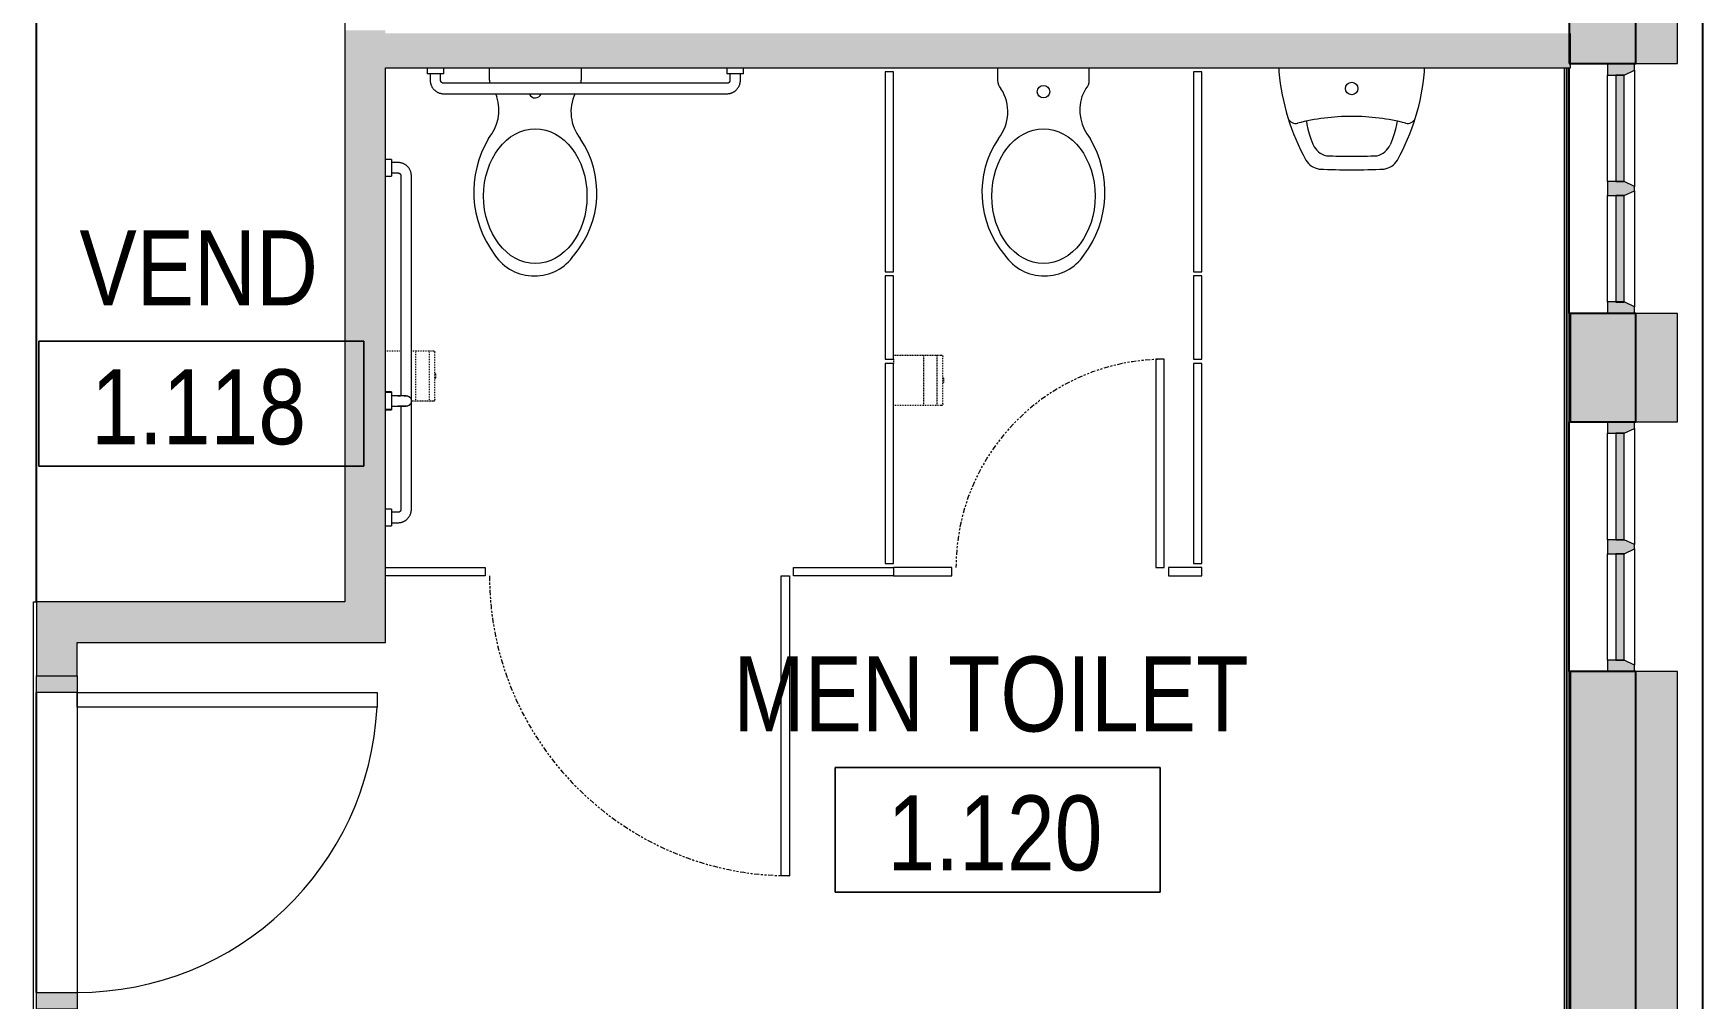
# Model space of a CAD drawing. Header units: inches. Extents: x -3640 to -1418, y -3630 to 137.
# Drawn here: x -3049.8 to -2849.4, y -2501.4 to -2385.5 of the extents above; entities that cross this region are included whole.
import ezdxf

# ---------------------------------------------------------------- set-up
doc = ezdxf.new("R2010")
doc.units = ezdxf.units.IN
doc.header["$MEASUREMENT"] = 0
doc.linetypes.add('Double dash', pattern=[1.6875, 0.625, -0.1875, 0.25, -0.1875, 0.25, -0.1875])
doc.linetypes.add('Hidden Equipment- BSALS', pattern=[0.0625, 0.03125, -0.03125])
for name, color, linetype, lineweight in [('A-AREA-IDEN', 2, 'Continuous', 9), ('A-DOOR', 31, 'Continuous', 13), ('A-DOOR-FRAM', 31, 'Continuous', 13), ('A-FLOR', 192, 'Continuous', 13), ('A-GLAZ-CURT', 52, 'Continuous', 13), ('A-GLAZ-CWMG', 51, 'Continuous', 13), ('A-WALL', 113, 'Continuous', 13), ('A-WALL-PATT', 111, 'Continuous', 13), ('I-WALL', 2, 'Continuous', 13), ('L-SITE-WALL', 31, 'Continuous', 13), ('P-SANR-FIXT', 6, 'Continuous', 13), ('Q-SPCQ', 91, 'Continuous', 13)]:
    doc.layers.add(name, color=color, linetype=linetype, lineweight=lineweight)
doc.styles.add('Arial Narrow', font='ARIALN.TTF', dxfattribs={"height": 9})

# ---------------------------------------------------------------- blocks, each defined once
blk = doc.blocks.new('15830016-STRUCT_MARTINEZ-MOORE_CENTRAL_v2018_rvt-1-DIMENSION PLAN - LEVEL 1 _567_ - 2__ - CAD')
at = {"layer": 'A-WALL-PATT', "lineweight": 20}
h = blk.add_hatch(color=10, dxfattribs=at)
h.paths.add_polyline_path([(-2865.4, -2624.64), (-2857.4, -2624.64), (-2857.4, -2581.14), (-2865.4, -2581.14), (-2865.4, -2616.64)], flags=0)
h.paths.add_polyline_path([(-2857.4, -2551.14), (-2857.4, -2538.14), (-2865.4, -2538.14), (-2865.4, -2551.14)], flags=0)
h.paths.add_polyline_path([(-2865.4, -2508.14), (-2857.4, -2508.14), (-2857.4, -2462.14), (-2865.4, -2462.14)], flags=0)
h.paths.add_polyline_path([(-2865.4, -2432.14), (-2857.4, -2432.14), (-2857.4, -2419.14), (-2865.4, -2419.14)], flags=0)
h.paths.add_polyline_path([(-2857.4, -2389.14), (-2857.4, -2343.14), (-2865.4, -2343.14), (-2865.4, -2389.14)], flags=0)
h.paths.add_polyline_path([(-2865.4, -2313.14), (-2857.4, -2313.14), (-2857.4, -2300.14), (-2865.4, -2300.14)], flags=0)
h.paths.add_polyline_path([(-2857.4, -2270.14), (-2857.4, -2224.14), (-2865.4, -2224.14), (-2865.4, -2270.14)], flags=0)
h.paths.add_polyline_path([(-2865.4, -2194.14), (-2857.4, -2194.14), (-2857.4, -2181.14), (-2865.4, -2181.14)], flags=0)
h.paths.add_polyline_path([(-2865.4, -2151.14), (-2857.4, -2151.14), (-2857.4, -1977.42), (-2865.4, -1977.42), (-2865.4, -2144.14)], flags=0)
h.paths.add_polyline_path([(-2865.4, -1805.99), (-2857.4, -1805.99), (-2857.4, -1632.14), (-2865.4, -1632.14), (-2865.4, -1771.64), (-2863.24, -1771.64), (-2863.24, -1772.39), (-2865.4, -1772.39), (-2865.4, -1778.63)], flags=0)
h.paths.add_polyline_path([(-2865.4, -1602.14), (-2857.4, -1602.14), (-2857.4, -1589.14), (-2865.4, -1589.14)], flags=0)
h.paths.add_polyline_path([(-2857.4, -1559.14), (-2857.4, -1513.14), (-2865.4, -1513.14), (-2865.4, -1559.14)], flags=0)
h.paths.add_polyline_path([(-2865.4, -1483.14), (-2857.4, -1483.14), (-2857.4, -1470.14), (-2865.4, -1470.14)], flags=0)
h.paths.add_polyline_path([(-2857.4, -1440.14), (-2857.4, -1394.14), (-2865.4, -1394.14), (-2865.4, -1440.14)], flags=0)
h.paths.add_polyline_path([(-2865.4, -1364.14), (-2857.4, -1364.14), (-2857.4, -1351.14), (-2865.4, -1351.14), (-2865.4, -1357.81)], flags=0)
h.paths.add_polyline_path([(-2865.4, -1321.14), (-2857.4, -1321.14), (-2857.4, -1275.14), (-2865.4, -1275.14), (-2865.4, -1293.07)], flags=0)
h.paths.add_polyline_path([(-2865.4, -1245.14), (-2857.4, -1245.14), (-2857.4, -1232.14), (-2865.4, -1232.14)], flags=0)
h.paths.add_polyline_path([(-2857.4, -1202.14), (-2857.4, -1158.64), (-2865.4, -1158.64), (-2865.4, -1202.14)], flags=0)
at = {"layer": 'A-FLOR', "color": 253, "lineweight": 25}
for p, q in [((-3049.4, -2453.77), (-3049.4, -2376.77)), ((-2865.71, -2538.14), (-2865.71, -2389.64)), ((-3049.4, -2500.64), (-3049.4, -2464.64))]:
    blk.add_line(p, q, dxfattribs=at)
at = {"layer": 'A-WALL', "color": 253, "lineweight": 25}
for p, q in [((-2849.4, -2144.2), (-2849.4, -2608.64)), ((-2865.4, -2419.14), (-2865.4, -2389.64)), ((-2865.4, -2462.14), (-2865.4, -2432.14))]:
    blk.add_line(p, q, dxfattribs=at)
at = {"layer": 'L-SITE-WALL', "color": 253, "lineweight": 25}
for p, q in [((-2857.4, -2389.14), (-2857.4, -2343.14)), ((-2865.4, -2374.14), (-2865.4, -2389.14)), ((-2865.4, -2389.14), (-2857.4, -2389.14)), ((-2865.4, -2419.14), (-2865.4, -2432.14)), ((-2857.4, -2419.14), (-2865.4, -2419.14)), ((-2857.4, -2432.14), (-2857.4, -2419.14)), ((-2865.4, -2432.14), (-2857.4, -2432.14)), ((-2865.4, -2462.14), (-2865.4, -2508.14)), ((-2857.4, -2462.14), (-2865.4, -2462.14)), ((-2857.4, -2508.14), (-2857.4, -2462.14))]:
    blk.add_line(p, q, dxfattribs=at)
blk = doc.blocks.new('Door-A1_1-BSALS1 - A1_1-36x84-BSALS-380261-DIMENSION PLAN - LEVEL 1 _567_ - 2__ - CAD')
at = {"layer": 'A-DOOR-FRAM', "lineweight": 20}
h = blk.add_hatch(color=10, dxfattribs=at)
h.paths.add_polyline_path([(-20, -2.44), (-18, -2.44), (-18, 2.44), (-20, 2.44)], flags=0)
h.paths.add_polyline_path([(18, -2.44), (20, -2.44), (20, 2.44), (18, 2.44)], flags=0)
at = {"layer": 'A-DOOR', "lineweight": 20}
for p, q in [((16.25, -2.44), (18, -2.44)), ((16.25, -38.44), (16.25, -2.44)), ((18, -2.44), (18, -38.44)), ((18, -38.44), (16.25, -38.44))]:
    blk.add_line(p, q, dxfattribs=at)
at = {"layer": 'A-DOOR', "lineweight": 9}
blk.add_arc((18, -2.48), 36, 179.932, 267.214, dxfattribs=at)
at = {"layer": 'A-DOOR-FRAM', "lineweight": 20}
for p, q in [((-20, -2.44), (-20, 2.44)), ((-20, 2.44), (-18, 2.44)), ((-18, 2.44), (-18, -2.44)), ((18, -2.44), (18, 2.44)), ((18, 2.44), (20, 2.44)), ((20, 2.44), (20, -2.44)), ((-18, -2.44), (-20, -2.44)), ((20, -2.44), (18, -2.44))]:
    blk.add_line(p, q, dxfattribs=at)
blk = doc.blocks.new('Toilet-Tissue-Dispenser_Bobrick_B-2888 - B-2888-383883-DIMENSION PLAN - LEVEL 1 _567_ - 2__ - CAD')
at = {"layer": 'Q-SPCQ', "linetype": 'Hidden Equipment- BSALS', "lineweight": 20}
for p, q in [((-3007.52, -2423.62), (-3005.65, -2423.62)), ((-3004.4, -2423.62), (-3001.83, -2423.62)), ((-3003.9, -2423.62), (-3003.9, -2429.68)), ((-3002.28, -2423.62), (-3002.28, -2429.69)), ((-3001.83, -2423.62), (-3001.79, -2423.62)), ((-3001.58, -2429.47), (-3001.58, -2423.83)), ((-3001.51, -2426.4), (-3001.58, -2426.4)), ((-3001.51, -2426.4), (-3001.51, -2426.9)), ((-3001.51, -2426.9), (-3001.51, -2426.4)), ((-3001.58, -2426.9), (-3001.51, -2426.9)), ((-3001.83, -2429.68), (-3004.4, -2429.68)), ((-3001.79, -2429.68), (-3001.83, -2429.68))]:
    blk.add_line(p, q, dxfattribs=at)
for points, knots in [([(-3001.79, -2423.62), (-3001.78, -2423.62), (-3001.75, -2423.62), (-3001.71, -2423.64), (-3001.69, -2423.65), (-3001.67, -2423.66), (-3001.65, -2423.67), (-3001.64, -2423.69), (-3001.63, -2423.7), (-3001.61, -2423.72), (-3001.6, -2423.74), (-3001.6, -2423.75), (-3001.59, -2423.79), (-3001.58, -2423.81), (-3001.58, -2423.83)], [0, 0, 0, 0, 0.166667, 0.25, 0.333333, 0.416667, 0.458333, 0.5, 0.583333, 0.666667, 0.708333, 0.75, 0.833333, 1, 1, 1, 1]), ([(-3001.58, -2429.47), (-3001.58, -2429.49), (-3001.59, -2429.52), (-3001.6, -2429.55), (-3001.61, -2429.57), (-3001.62, -2429.59), (-3001.63, -2429.6), (-3001.64, -2429.62), (-3001.65, -2429.63), (-3001.67, -2429.64), (-3001.69, -2429.66), (-3001.71, -2429.67), (-3001.75, -2429.68), (-3001.78, -2429.68), (-3001.79, -2429.68)], [-1, -1, -1, -1, -0.833333, -0.75, -0.666667, -0.625, -0.583333, -0.5, -0.458333, -0.416667, -0.333333, -0.25, -0.166667, 0, 0, 0, 0])]:
    blk.add_open_spline(points, degree=3, knots=knots, dxfattribs=at)
blk = doc.blocks.new('Toilet-Tissue-Dispenser_Bobrick_B-2888 - B-2888-V7-DIMENSION PLAN - LEVEL 1 _567_ - 2__ - CAD')
at = {"layer": 'Q-SPCQ', "linetype": 'Hidden Equipment- BSALS', "lineweight": 20}
for p, q in [((-2946.52, -2424.14), (-2940.83, -2424.14)), ((-2942.9, -2430.21), (-2942.9, -2424.14)), ((-2941.28, -2430.21), (-2941.28, -2424.14)), ((-2940.83, -2424.14), (-2940.79, -2424.14)), ((-2940.58, -2429.99), (-2940.58, -2424.35)), ((-2946.52, -2424.64), (-2946.52, -2425.14)), ((-2940.51, -2426.92), (-2940.58, -2426.92)), ((-2940.58, -2427.42), (-2940.51, -2427.42)), ((-2940.51, -2427.42), (-2940.51, -2426.92)), ((-2940.51, -2426.92), (-2940.51, -2427.42)), ((-2940.83, -2430.2), (-2946.52, -2430.2)), ((-2940.79, -2430.2), (-2940.83, -2430.2))]:
    blk.add_line(p, q, dxfattribs=at)
for points, knots in [([(-2940.79, -2424.14), (-2940.78, -2424.14), (-2940.75, -2424.14), (-2940.71, -2424.16), (-2940.69, -2424.17), (-2940.67, -2424.18), (-2940.65, -2424.19), (-2940.64, -2424.21), (-2940.63, -2424.22), (-2940.62, -2424.23), (-2940.61, -2424.25), (-2940.6, -2424.27), (-2940.59, -2424.31), (-2940.58, -2424.33), (-2940.58, -2424.35)], [-1, -1, -1, -1, -0.833333, -0.75, -0.666667, -0.583333, -0.541667, -0.5, -0.416667, -0.375, -0.333333, -0.25, -0.166667, 0, 0, 0, 0]), ([(-2940.58, -2429.99), (-2940.58, -2430.01), (-2940.59, -2430.04), (-2940.6, -2430.07), (-2940.61, -2430.09), (-2940.62, -2430.11), (-2940.63, -2430.12), (-2940.64, -2430.14), (-2940.65, -2430.15), (-2940.67, -2430.16), (-2940.69, -2430.18), (-2940.71, -2430.19), (-2940.75, -2430.2), (-2940.78, -2430.2), (-2940.79, -2430.2)], [0, 0, 0, 0, 0.166667, 0.25, 0.333333, 0.375, 0.416667, 0.5, 0.541667, 0.583333, 0.666667, 0.75, 0.833333, 1, 1, 1, 1])]:
    blk.add_open_spline(points, degree=3, knots=knots, dxfattribs=at)
blk = doc.blocks.new('Water_Closet-Wall_Mounted-BSALS - WC--385510-DIMENSION PLAN - LEVEL 1 _567_ - 2__ - CAD')
at = {"layer": 'P-SANR-FIXT', "lineweight": 9}
for p, q in [((-2995.02, -2391.14), (-2995.02, -2389.64)), ((-2984.02, -2389.64), (-2984.02, -2391.14))]:
    blk.add_line(p, q, dxfattribs=at)
for centre, radius, start, end in [((-2993.52, -2391.14), 1.5, 180, 194.6593), ((-2985.52, -2391.14), 1.5, 345.3407, 0), ((-2999.26, -2394.71), 5.37, 320.3582, 17.022), ((-2981.36, -2386.05), 14.6, 207.3631, 209.0546), ((-2989.52, -2392.52), 0.75, 201.9265, 340.2449), ((-2980.11, -2394.95), 5.13, 154.5303, 218.4835), ((-2984.35, -2404.58), 12.55, 149.1228, 217.0102), ((-2993.76, -2404.64), 11.63, 319.856, 34.0111), ((-2989.63, -2408.88), 5.76, 214.4306, 325.5694)]:
    blk.add_arc(centre, radius, start, end, dxfattribs=at)
blk.add_ellipse((-2989.52, -2405.05), major_axis=(0, 8.09), ratio=0.767038, dxfattribs=at)
blk = doc.blocks.new('Toilet_Partition-Bobrick-B1092-Overhead_Braced - B1092 Standard Side Panel-385565-DIMENSION PLAN - LEVEL 1 _567_ - 2__ - CAD')
at = {"layer": 'Q-SPCQ', "lineweight": 9}
for p, q in [((-5.5, 0.5), (-29.5, 0.5)), ((-29.5, 0.5), (-29.5, -0.5)), ((-5.5, -0.5), (-5.5, 0.5)), ((5, 0.5), (-5, 0.5)), ((-5, 0.5), (-5, -0.5)), ((5, -0.5), (5, 0.5)), ((29.5, 0.5), (5.5, 0.5)), ((5.5, 0.5), (5.5, -0.5)), ((29.5, -0.5), (29.5, 0.5)), ((-29.5, -0.5), (-5.5, -0.5)), ((-5, -0.5), (5, -0.5)), ((5.5, -0.5), (29.5, -0.5))]:
    blk.add_line(p, q, dxfattribs=at)
blk = doc.blocks.new('Water_Closet-Wall_Mounted-BSALS - WC--383258-DIMENSION PLAN - LEVEL 1 _567_ - 2__ - CAD')
at = {"layer": 'P-SANR-FIXT', "lineweight": 9}
for p, q in [((-2934.02, -2389.64), (-2934.02, -2391.14)), ((-2923.02, -2391.14), (-2923.02, -2389.64))]:
    blk.add_line(p, q, dxfattribs=at)
blk.add_circle((-2928.52, -2392.52), 0.75, dxfattribs=at)
for centre, radius, start, end in [((-2932.52, -2391.14), 1.5, 180, 222.603), ((-2937.93, -2394.95), 5.13, 321.5165, 32.952), ((-2936.68, -2386.05), 14.6, 330.9454, 335.2791), ((-2924.52, -2391.14), 1.5, 317.397, 0), ((-2918.78, -2394.71), 5.37, 162.978, 219.6418), ((-2924.28, -2404.64), 11.63, 145.9889, 220.144), ((-2933.69, -2404.58), 12.55, 322.9898, 30.8772), ((-2928.41, -2408.88), 5.76, 214.4306, 325.5694)]:
    blk.add_arc(centre, radius, start, end, dxfattribs=at)
blk.add_ellipse((-2928.52, -2405.05), major_axis=(0, 8.09), ratio=0.767038, dxfattribs=at)
blk = doc.blocks.new('Urinal-Wall_Hung-BSALS - UR--386086-DIMENSION PLAN - LEVEL 1 _567_ - 2__ - CAD')
at = {"layer": 'P-SANR-FIXT', "lineweight": 9}
for p, q in [((-2900.27, -2389.64), (-2900.27, -2390.14)), ((-2882.77, -2390.14), (-2882.77, -2389.64)), ((-2896.96, -2396.07), (-2896.9, -2396.47)), ((-2896.9, -2396.47), (-2896.78, -2397.01)), ((-2886.14, -2396.47), (-2886.26, -2397.01)), ((-2886.08, -2396.07), (-2886.14, -2396.47)), ((-2896.78, -2397.01), (-2896.62, -2397.58)), ((-2896.62, -2397.58), (-2896.42, -2398.18)), ((-2896.42, -2398.18), (-2896.18, -2398.8)), ((-2886.62, -2398.18), (-2886.87, -2398.8)), ((-2886.42, -2397.58), (-2886.62, -2398.18)), ((-2886.26, -2397.01), (-2886.42, -2397.58)), ((-2896.18, -2398.8), (-2896.14, -2398.88)), ((-2886.87, -2398.8), (-2886.91, -2398.88))]:
    blk.add_line(p, q, dxfattribs=at)
blk.add_circle((-2891.52, -2392.14), 0.75, dxfattribs=at)
for centre, radius, start, end in [((-2873.44, -2387.68), 26.94, 185.2385, 208.951), ((-2909.6, -2387.68), 26.94, 331.049, 354.7615), ((-2898.25, -2395.34), 0.983, 202.9038, 285.9581), ((-2891.53, -2421.65), 26.17, 89.981, 104.3913), ((-2891.51, -2421.65), 26.17, 75.6087, 90.019), ((-2884.79, -2395.34), 0.983, 254.0419, 337.0962), ((-2894.02, -2397.97), 2.3, 203.3294, 256.5021), ((-2892.25, -2343.17), 57.08, 267.6789, 270.7285), ((-2890.79, -2343.17), 57.08, 269.2715, 272.3211), ((-2889.02, -2397.97), 2.3, 283.4979, 336.6706), ((-2895.03, -2399.51), 2.33, 211.436, 260.7332), ((-2891.52, -2311.38), 90.51, 267.5422, 270.0003), ((-2891.52, -2311.38), 90.51, 269.9997, 272.4578), ((-2888.01, -2399.51), 2.33, 279.2668, 328.564)]:
    blk.add_arc(centre, radius, start, end, dxfattribs=at)
blk = doc.blocks.new('Toilet_Partition-Bobrick-B1092-Overhead_Braced - B1092-385266-DIMENSION PLAN - LEVEL 1 _567_ - 2__ - CAD')
at = {"layer": 'Q-SPCQ', "lineweight": 9}
for p, q in [((-30.5, 0.5), (-18.5, 0.5)), ((-30.5, -0.5), (-30.5, 0.5)), ((-18.5, 0.5), (-18.5, -0.5)), ((18.5, 0.5), (30.5, 0.5)), ((18.5, -0.5), (18.5, 0.5)), ((30.5, 0.5), (30.5, -0.5)), ((-18.5, -0.5), (-30.5, -0.5)), ((17, -0.5), (18, -0.5)), ((17, -36.5), (17, -0.5)), ((18, -0.5), (18, -36.5)), ((30.5, -0.5), (18.5, -0.5)), ((18, -36.5), (17, -36.5))]:
    blk.add_line(p, q, dxfattribs=at)
at = {"layer": 'Q-SPCQ', "linetype": 'Double dash', "lineweight": 9}
blk.add_arc((18, -0.5), 36, 180, 270, dxfattribs=at)
blk = doc.blocks.new('Toilet_Partition-Bobrick-B1092-Overhead_Braced - B1092 Standard-385267-DIMENSION PLAN - LEVEL 1 _567_ - 2__ - CAD')
at = {"layer": 'Q-SPCQ', "lineweight": 9}
for p, q in [((12.5, 25.5), (11.5, 25.5)), ((11.5, 25.5), (11.5, 0.5)), ((12.5, 0.5), (12.5, 25.5)), ((-13, 0.5), (-20, 0.5)), ((-20, 0.5), (-20, -0.5)), ((-13, -0.5), (-13, 0.5)), ((11.5, 0.5), (12.5, 0.5)), ((17, 0.5), (13, 0.5)), ((13, 0.5), (13, -0.5)), ((17, -0.5), (17, 0.5)), ((-20, -0.5), (-13, -0.5)), ((13, -0.5), (17, -0.5))]:
    blk.add_line(p, q, dxfattribs=at)
at = {"layer": 'Q-SPCQ', "linetype": 'Double dash', "lineweight": 9}
blk.add_arc((12.5, 0.5), 25, 90, 180, dxfattribs=at)
blk = doc.blocks.new('Grab Bar- Double Corner- BSALS1 - GRAB BAR- DOUBLE CORNER-235612-DIMENSION PLAN - LEVEL 1 _567_ - 2__ - CAD')
at = {"layer": 'Q-SPCQ'}
for p, q in [((-0.75, 54.63), (-1.5, 54.63)), ((0, 55), (-0.75, 55)), ((-0.75, 53), (-0.75, 55)), ((-3.12, 53), (-3.12, 13)), ((-1.87, 40.61), (-1.87, 53)), ((-1.5, 53.37), (-0.75, 53.37)), ((-0.75, 53), (0, 53)), ((-0.75, 40.62), (-1.5, 40.62)), ((0, 41.08), (-0.75, 41.08)), ((-0.75, 41.04), (-0.75, 41.08)), ((0, 41), (-0.75, 41)), ((-0.75, 39), (-0.75, 41)), ((0, 41), (0, 39)), ((-1.87, 13), (-1.87, 39.38)), ((-1.5, 39.38), (-0.75, 39.38)), ((-0.75, 39), (0, 39)), ((-0.75, 38.92), (-0.75, 38.96)), ((-0.75, 38.92), (0, 38.92)), ((-0.75, 12.63), (-1.5, 12.63)), ((0, 13), (-0.75, 13)), ((-0.75, 11), (-0.75, 13)), ((-1.5, 11.38), (-0.75, 11.38)), ((-0.75, 11), (0, 11)), ((-7, 3.12), (-41, 3.12)), ((-43, 0.75), (-43, 0)), ((-43, 0.75), (-41, 0.75)), ((-42.62, 1.5), (-42.62, 0.75)), ((-41.37, 0.75), (-41.37, 1.5)), ((-41, 1.87), (-7, 1.87)), ((-41, 0), (-41, 0.75)), ((-7, 0.75), (-7, 0)), ((-7, 0.75), (-5, 0.75)), ((-6.63, 1.5), (-6.63, 0.75)), ((-5.37, 0.75), (-5.37, 1.5)), ((-5, 0), (-5, 0.75))]:
    blk.add_line(p, q, dxfattribs=at)
at = {"layer": 'Q-SPCQ', "flags": 128}
for points in [[(-1.5, 54.63), (-1.56, 54.62), (-1.63, 54.62), (-1.69, 54.61), (-1.76, 54.6), (-1.82, 54.59), (-1.89, 54.58), (-1.95, 54.56), (-2.01, 54.54), (-2.07, 54.52), (-2.13, 54.5), (-2.19, 54.47), (-2.25, 54.44), (-2.31, 54.41), (-2.36, 54.38), (-2.42, 54.34), (-2.47, 54.3), (-2.52, 54.26), (-2.57, 54.22), (-2.62, 54.18), (-2.67, 54.13), (-2.71, 54.08), (-2.75, 54.04), (-2.79, 53.98), (-2.83, 53.93), (-2.87, 53.88), (-2.9, 53.82), (-2.93, 53.77), (-2.96, 53.71), (-2.99, 53.65), (-3.01, 53.59), (-3.04, 53.53), (-3.06, 53.47), (-3.07, 53.4), (-3.09, 53.34), (-3.1, 53.28), (-3.11, 53.21), (-3.12, 53.15), (-3.12, 53.08), (-3.12, 53.02), (-3.12, 53)], [(-1.87, 53), (-1.87, 53.01), (-1.87, 53.03), (-1.87, 53.04), (-1.87, 53.06), (-1.87, 53.07), (-1.86, 53.09), (-1.86, 53.1), (-1.86, 53.12), (-1.85, 53.13), (-1.85, 53.15), (-1.84, 53.16), (-1.83, 53.17), (-1.83, 53.19), (-1.82, 53.2), (-1.81, 53.21), (-1.8, 53.22), (-1.79, 53.24), (-1.78, 53.25), (-1.77, 53.26), (-1.76, 53.27), (-1.75, 53.28), (-1.74, 53.29), (-1.73, 53.3), (-1.72, 53.31), (-1.7, 53.32), (-1.69, 53.32), (-1.68, 53.33), (-1.66, 53.34), (-1.65, 53.34), (-1.64, 53.35), (-1.62, 53.35), (-1.61, 53.36), (-1.59, 53.36), (-1.58, 53.37), (-1.56, 53.37), (-1.55, 53.37), (-1.53, 53.37), (-1.52, 53.37), (-1.5, 53.37), (-1.5, 53.37)], [(-3.09, 40.2), (-3.08, 40.22), (-3.08, 40.24), (-3.07, 40.27), (-3.05, 40.29), (-3.04, 40.31), (-3.03, 40.33), (-3.02, 40.35), (-3, 40.37), (-2.99, 40.39), (-2.97, 40.41), (-2.95, 40.43), (-2.94, 40.45), (-2.92, 40.47), (-2.9, 40.48), (-2.88, 40.5), (-2.86, 40.51), (-2.84, 40.53), (-2.82, 40.54), (-2.79, 40.55), (-2.77, 40.56), (-2.75, 40.57), (-2.73, 40.58), (-2.7, 40.59), (-2.68, 40.6), (-2.66, 40.61), (-2.63, 40.61), (-2.61, 40.62), (-2.58, 40.62), (-2.56, 40.62), (-2.53, 40.62), (-2.51, 40.62), (-2.5, 40.62)], [(-2.5, 40.62), (-2.5, 40.62), (-2.5, 40.62), (-2.49, 40.62), (-2.49, 40.62), (-2.48, 40.62), (-2.47, 40.62), (-2.46, 40.62), (-2.45, 40.62), (-2.44, 40.62), (-2.42, 40.62), (-2.4, 40.62), (-2.39, 40.62), (-2.37, 40.62), (-2.35, 40.62), (-2.33, 40.62), (-2.3, 40.62), (-2.28, 40.62), (-2.25, 40.62), (-2.22, 40.62), (-2.2, 40.62), (-2.17, 40.62), (-2.14, 40.62), (-2.11, 40.62), (-2.07, 40.62), (-2.04, 40.62), (-2.01, 40.62), (-1.97, 40.62), (-1.94, 40.62), (-1.9, 40.62), (-1.86, 40.62), (-1.82, 40.62), (-1.79, 40.62), (-1.75, 40.62), (-1.71, 40.62), (-1.67, 40.62), (-1.63, 40.62), (-1.59, 40.62), (-1.55, 40.62), (-1.51, 40.62), (-1.5, 40.62)], [(-1.5, 40.62), (-1.54, 40.62), (-1.58, 40.62), (-1.62, 40.62), (-1.66, 40.62), (-1.7, 40.62), (-1.74, 40.62), (-1.78, 40.62), (-1.81, 40.62), (-1.85, 40.62), (-1.89, 40.62), (-1.93, 40.62), (-1.96, 40.62), (-2, 40.62), (-2.03, 40.62), (-2.06, 40.62), (-2.1, 40.62), (-2.13, 40.62), (-2.16, 40.62), (-2.19, 40.62), (-2.22, 40.62), (-2.24, 40.62), (-2.27, 40.62), (-2.3, 40.62), (-2.32, 40.62), (-2.34, 40.62), (-2.36, 40.62), (-2.38, 40.62), (-2.4, 40.62), (-2.42, 40.62), (-2.43, 40.62), (-2.45, 40.62), (-2.46, 40.62), (-2.47, 40.62), (-2.48, 40.62), (-2.49, 40.62), (-2.49, 40.62), (-2.5, 40.62), (-2.5, 40.62), (-2.5, 40.62)], [(-2.5, 39.38), (-2.52, 39.38), (-2.55, 39.38), (-2.57, 39.38), (-2.6, 39.38), (-2.62, 39.39), (-2.65, 39.39), (-2.67, 39.4), (-2.7, 39.41), (-2.72, 39.42), (-2.74, 39.42), (-2.77, 39.43), (-2.79, 39.45), (-2.81, 39.46), (-2.83, 39.47), (-2.85, 39.48), (-2.87, 39.5), (-2.89, 39.51), (-2.91, 39.53), (-2.93, 39.55), (-2.95, 39.56), (-2.97, 39.58), (-2.98, 39.6), (-3, 39.62), (-3.01, 39.64), (-3.03, 39.66), (-3.04, 39.68), (-3.05, 39.71), (-3.06, 39.73), (-3.07, 39.75), (-3.08, 39.77), (-3.09, 39.8), (-3.1, 39.82), (-3.11, 39.84)], [(-2.27, 39.38), (-2.3, 39.38), (-2.32, 39.38), (-2.34, 39.38), (-2.36, 39.38), (-2.38, 39.38), (-2.4, 39.38), (-2.42, 39.38), (-2.43, 39.38), (-2.45, 39.38), (-2.46, 39.38), (-2.47, 39.38), (-2.48, 39.38), (-2.49, 39.38), (-2.49, 39.38), (-2.5, 39.38), (-2.5, 39.38), (-2.5, 39.38)], [(-2.5, 39.38), (-2.5, 39.38), (-2.5, 39.38), (-2.49, 39.38), (-2.49, 39.38), (-2.48, 39.38), (-2.47, 39.38), (-2.46, 39.38), (-2.45, 39.38), (-2.44, 39.38), (-2.42, 39.38), (-2.4, 39.38), (-2.39, 39.38), (-2.37, 39.38), (-2.35, 39.38), (-2.33, 39.38), (-2.3, 39.38), (-2.28, 39.38), (-2.25, 39.38), (-2.22, 39.38), (-2.2, 39.38), (-2.17, 39.38), (-2.14, 39.38), (-2.11, 39.38), (-2.07, 39.38), (-2.04, 39.38), (-2.01, 39.38), (-1.97, 39.38), (-1.94, 39.38), (-1.9, 39.38), (-1.86, 39.38), (-1.82, 39.38), (-1.79, 39.38), (-1.75, 39.38), (-1.71, 39.38), (-1.67, 39.38), (-1.63, 39.38), (-1.59, 39.38), (-1.55, 39.38), (-1.51, 39.38), (-1.5, 39.38)], [(-1.5, 39.38), (-1.54, 39.38), (-1.58, 39.38), (-1.62, 39.38), (-1.66, 39.38), (-1.7, 39.38), (-1.74, 39.38), (-1.78, 39.38), (-1.81, 39.38)], [(-3.12, 13), (-3.12, 12.94), (-3.12, 12.87), (-3.11, 12.81), (-3.1, 12.74), (-3.09, 12.68), (-3.08, 12.61), (-3.06, 12.55), (-3.04, 12.49), (-3.02, 12.43), (-3, 12.37), (-2.97, 12.31), (-2.94, 12.25), (-2.91, 12.19), (-2.88, 12.14), (-2.84, 12.08), (-2.8, 12.03), (-2.76, 11.98), (-2.72, 11.93), (-2.68, 11.88), (-2.63, 11.83), (-2.58, 11.79), (-2.54, 11.75), (-2.48, 11.71), (-2.43, 11.67), (-2.38, 11.63), (-2.32, 11.6), (-2.27, 11.57), (-2.21, 11.54), (-2.15, 11.51), (-2.09, 11.49), (-2.03, 11.46), (-1.97, 11.44), (-1.9, 11.43), (-1.84, 11.41), (-1.78, 11.4), (-1.71, 11.39), (-1.65, 11.38), (-1.58, 11.38), (-1.52, 11.38), (-1.5, 11.38)], [(-1.5, 12.63), (-1.51, 12.63), (-1.53, 12.63), (-1.54, 12.63), (-1.56, 12.63), (-1.57, 12.63), (-1.59, 12.64), (-1.6, 12.64), (-1.62, 12.64), (-1.63, 12.65), (-1.65, 12.65), (-1.66, 12.66), (-1.67, 12.67), (-1.69, 12.67), (-1.7, 12.68), (-1.71, 12.69), (-1.72, 12.7), (-1.74, 12.71), (-1.75, 12.72), (-1.76, 12.73), (-1.77, 12.74), (-1.78, 12.75), (-1.79, 12.76), (-1.8, 12.77), (-1.81, 12.78), (-1.82, 12.8), (-1.82, 12.81), (-1.83, 12.82), (-1.84, 12.84), (-1.84, 12.85), (-1.85, 12.86), (-1.85, 12.88), (-1.86, 12.89), (-1.86, 12.91), (-1.87, 12.92), (-1.87, 12.94), (-1.87, 12.95), (-1.87, 12.97), (-1.87, 12.98), (-1.87, 13), (-1.87, 13)], [(-41, 3.12), (-41.06, 3.12), (-41.13, 3.12), (-41.19, 3.11), (-41.26, 3.1), (-41.32, 3.09), (-41.39, 3.08), (-41.45, 3.06), (-41.51, 3.04), (-41.57, 3.02), (-41.63, 3), (-41.69, 2.97), (-41.75, 2.94), (-41.81, 2.91), (-41.86, 2.88), (-41.92, 2.84), (-41.97, 2.8), (-42.02, 2.76), (-42.07, 2.72), (-42.12, 2.68), (-42.17, 2.63), (-42.21, 2.58), (-42.25, 2.54), (-42.29, 2.48), (-42.33, 2.43), (-42.37, 2.38), (-42.4, 2.32), (-42.43, 2.27), (-42.46, 2.21), (-42.49, 2.15), (-42.51, 2.09), (-42.54, 2.03), (-42.56, 1.97), (-42.57, 1.9), (-42.59, 1.84), (-42.6, 1.78), (-42.61, 1.71), (-42.62, 1.65), (-42.62, 1.58), (-42.62, 1.52), (-42.62, 1.5)], [(-5.37, 1.5), (-5.38, 1.56), (-5.38, 1.63), (-5.39, 1.69), (-5.4, 1.76), (-5.41, 1.82), (-5.42, 1.89), (-5.44, 1.95), (-5.46, 2.01), (-5.48, 2.07), (-5.5, 2.13), (-5.53, 2.19), (-5.56, 2.25), (-5.59, 2.31), (-5.62, 2.36), (-5.66, 2.42), (-5.7, 2.47), (-5.74, 2.52), (-5.78, 2.57), (-5.82, 2.62), (-5.87, 2.67), (-5.92, 2.71), (-5.96, 2.75), (-6.02, 2.79), (-6.07, 2.83), (-6.12, 2.87), (-6.18, 2.9), (-6.23, 2.93), (-6.29, 2.96), (-6.35, 2.99), (-6.41, 3.01), (-6.47, 3.04), (-6.53, 3.06), (-6.6, 3.07), (-6.66, 3.09), (-6.72, 3.1), (-6.79, 3.11), (-6.85, 3.12), (-6.92, 3.12), (-6.98, 3.12), (-7, 3.12)], [(-41.37, 1.5), (-41.37, 1.51), (-41.37, 1.53), (-41.37, 1.54), (-41.37, 1.56), (-41.37, 1.57), (-41.36, 1.59), (-41.36, 1.6), (-41.36, 1.62), (-41.35, 1.63), (-41.35, 1.65), (-41.34, 1.66), (-41.33, 1.67), (-41.33, 1.69), (-41.32, 1.7), (-41.31, 1.71), (-41.3, 1.72), (-41.29, 1.74), (-41.28, 1.75), (-41.27, 1.76), (-41.26, 1.77), (-41.25, 1.78), (-41.24, 1.79), (-41.23, 1.8), (-41.22, 1.81), (-41.2, 1.82), (-41.19, 1.82), (-41.18, 1.83), (-41.16, 1.84), (-41.15, 1.84), (-41.14, 1.85), (-41.12, 1.85), (-41.11, 1.86), (-41.09, 1.86), (-41.08, 1.87), (-41.06, 1.87), (-41.05, 1.87), (-41.03, 1.87), (-41.02, 1.87), (-41, 1.87), (-41, 1.87)], [(-7, 1.87), (-6.99, 1.87), (-6.97, 1.87), (-6.96, 1.87), (-6.94, 1.87), (-6.93, 1.87), (-6.91, 1.86), (-6.9, 1.86), (-6.88, 1.86), (-6.87, 1.85), (-6.85, 1.85), (-6.84, 1.84), (-6.83, 1.83), (-6.81, 1.83), (-6.8, 1.82), (-6.79, 1.81), (-6.78, 1.8), (-6.76, 1.79), (-6.75, 1.78), (-6.74, 1.77), (-6.73, 1.76), (-6.72, 1.75), (-6.71, 1.74), (-6.7, 1.73), (-6.69, 1.72), (-6.68, 1.7), (-6.68, 1.69), (-6.67, 1.68), (-6.66, 1.66), (-6.66, 1.65), (-6.65, 1.64), (-6.65, 1.62), (-6.64, 1.61), (-6.64, 1.59), (-6.63, 1.58), (-6.63, 1.56), (-6.63, 1.55), (-6.63, 1.53), (-6.63, 1.52), (-6.63, 1.5), (-6.63, 1.5)]]:
    blk.add_lwpolyline(points, dxfattribs=at)
blk = doc.blocks.new('System Panel - Winco Glass-383356-DIMENSION PLAN - LEVEL 1 _567_ - 2__ - CAD')
at = {"layer": 'A-GLAZ-CURT', "lineweight": 9}
blk.add_hatch(color=90, dxfattribs=at).paths.add_polyline_path([(6.390625, 0), (6.390625, 1), (-6.390625, 1), (-6.390625, 0)], flags=0)
at = {"layer": 'A-GLAZ-CURT', "lineweight": 20}
for p, q in [((6.390625, 1), (-6.390625, 1)), ((-6.390625, 1), (-6.390625, 0)), ((6.390625, 0), (6.390625, 1)), ((-6.390625, 0), (6.390625, 0))]:
    blk.add_line(p, q, dxfattribs=at)
blk = doc.blocks.new('Rectangular Mullion - Winco Accent Full_Left-383357-DIMENSION PLAN - LEVEL 1 _567_ - 2__ - CAD')
at = {"layer": 'A-GLAZ-CWMG', "lineweight": 9}
blk.add_hatch(color=90, dxfattribs=at).paths.add_polyline_path([(-0.79, 1.25), (0, 1.25), (0, -2), (-1.38, -2), (-1.38, 0)], flags=0)
at = {"layer": 'A-GLAZ-CWMG', "lineweight": 20}
for p, q in [((-1.38, 0), (-0.79, 1.25)), ((-1.38, -2), (-1.38, 0)), ((-0.79, 1.25), (0, 1.25)), ((0, 1.25), (0, -2)), ((0, -2), (-1.38, -2))]:
    blk.add_line(p, q, dxfattribs=at)
blk = doc.blocks.new('Rectangular Mullion - Winco Accent Full_Right-383360-DIMENSION PLAN - LEVEL 1 _567_ - 2__ - CAD')
at = {"layer": 'A-GLAZ-CWMG', "lineweight": 9}
for p, q in [((-2730.74, -1163.2), (-2743.52, -1163.2)), ((-2730.16, -1166.45), (-2744.1, -1166.45))]:
    blk.add_line(p, q, dxfattribs=at)
blk = doc.blocks.new('Rectangular Mullion - Winco Accent Full_Right-383365-DIMENSION PLAN - LEVEL 1 _567_ - 2__ - CAD')
at = {"layer": 'A-GLAZ-CWMG', "lineweight": 9}
blk.add_hatch(color=90, dxfattribs=at).paths.add_polyline_path([(0, 1.25), (-0.79, 1.25), (-1.38, 0), (-1.38, -2), (0, -2), (0, -1.62)], flags=0)
at = {"layer": 'A-GLAZ-CWMG', "lineweight": 20}
for p, q in [((-0.79, 1.25), (-1.38, 0)), ((-1.38, 0), (-1.38, -2)), ((0, 1.25), (-0.79, 1.25)), ((0, -2), (0, 1.25)), ((-1.38, -2), (0, -2))]:
    blk.add_line(p, q, dxfattribs=at)
blk = doc.blocks.new('Rectangular Mullion - Winco Accent Full_Right-384203-DIMENSION PLAN - LEVEL 1 _567_ - 2__ - CAD')
at = {"layer": 'A-GLAZ-CWMG', "lineweight": 9}
for p, q in [((-2716.27, -1163.2), (-2729.05, -1163.2)), ((-2715.69, -1166.45), (-2729.63, -1166.45))]:
    blk.add_line(p, q, dxfattribs=at)
blk = doc.blocks.new('Rectangular Mullion - Winco Accent Full-384206-DIMENSION PLAN - LEVEL 1 _567_ - 2__ - CAD')
at = {"layer": 'A-GLAZ-CWMG', "lineweight": 9}
blk.add_hatch(color=90, dxfattribs=at).paths.add_polyline_path([(0.26, 1.25), (0.84, 0), (0.84, -2), (-0.84, -2), (-0.84, 0), (-0.26, 1.25)], flags=0)
at = {"layer": 'A-GLAZ-CWMG', "lineweight": 20}
for p, q in [((-0.84, 0), (-0.26, 1.25)), ((-0.84, -2), (-0.84, 0)), ((-0.26, 1.25), (0.26, 1.25)), ((0.26, 1.25), (0.84, 0)), ((0.84, 0), (0.84, -2)), ((0.84, -2), (-0.84, -2))]:
    blk.add_line(p, q, dxfattribs=at)
blk = doc.blocks.new('Room Tag- BSALS - Room Tag-28050-DIMENSION PLAN - LEVEL 1 _567_ - 2__ - CAD')
at = {"layer": 'A-AREA-IDEN'}
for p, q in [((-0.203125, -0.171875), (-0.203125, -0.015625)), ((-0.203125, -0.015625), (0.203125, -0.015625)), ((0.203125, -0.015625), (-0.203125, -0.015625)), ((-0.203125, -0.015625), (-0.203125, -0.171875)), ((0.203125, -0.015625), (0.203125, -0.171875)), ((0.203125, -0.171875), (0.203125, -0.015625)), ((0.203125, -0.171875), (-0.203125, -0.171875)), ((-0.203125, -0.171875), (0.203125, -0.171875))]:
    blk.add_line(p, q, dxfattribs=at)

msp = doc.modelspace()

# ---------------------------------------------------------------- block references
at = {"lineweight": 5}
msp.add_blockref('15830016-STRUCT_MARTINEZ-MOORE_CENTRAL_v2018_rvt-1-DIMENSION PLAN - LEVEL 1 _567_ - 2__ - CAD', (0, 0), dxfattribs=at)

# ---------------------------------------------------------------- next in the draw order: hatches: boundary and pattern name
at = {"layer": 'A-WALL-PATT', "lineweight": 20}
h = msp.add_hatch(color=10, dxfattribs=at)
h.paths.add_polyline_path([(-2852.4, -2611.64), (-2852.4, -2581.14), (-2865.27, -2581.14), (-2865.27, -2611.64)], flags=0)
h.paths.add_polyline_path([(-2865.27, -2551.14), (-2852.4, -2551.14), (-2852.4, -2538.14), (-2865.27, -2538.14)], flags=0)
h.paths.add_polyline_path([(-2865.27, -2508.14), (-2852.4, -2508.14), (-2852.4, -2462.14), (-2865.27, -2462.14)], flags=0)
h.paths.add_polyline_path([(-2865.27, -2432.14), (-2852.4, -2432.14), (-2852.4, -2419.14), (-2865.27, -2419.14)], flags=0)
h.paths.add_polyline_path([(-2852.4, -2389.14), (-2852.4, -2343.14), (-2865.27, -2343.14), (-2865.27, -2389.14)], flags=0)
h.paths.add_polyline_path([(-2852.4, -2313.14), (-2852.4, -2300.14), (-2865.27, -2300.14), (-2865.27, -2313.14)], flags=0)
h.paths.add_polyline_path([(-2865.27, -2270.14), (-2852.4, -2270.14), (-2852.4, -2224.14), (-2865.27, -2224.14), (-2865.27, -2264.2)], flags=0)
h.paths.add_polyline_path([(-2865.27, -2194.14), (-2852.4, -2194.14), (-2852.4, -2181.14), (-2865.27, -2181.14)], flags=0)
h.paths.add_polyline_path([(-2865.27, -2151.14), (-2852.4, -2151.14), (-2852.4, -1985.14), (-2865.27, -1985.14), (-2865.27, -2144.2)], flags=0)
for points in [[(-3007.52, -2458.64), (-3007.52, -2385.14), (-3012.4, -2385.14), (-3012.4, -2458.64)], [(-2963.63, -2389.64), (-2865.27, -2389.64), (-2865.27, -2385.52), (-3007.52, -2385.52), (-3007.52, -2389.64), (-2968.4, -2389.64)], [(-3012.4, -2458.64), (-3012.4, -2453.77), (-3044.52, -2453.77), (-3044.52, -2458.64)]]:
    msp.add_hatch(color=10, dxfattribs=at).paths.add_polyline_path(points, flags=0)
h = msp.add_hatch(color=10, dxfattribs=at)
h.paths.add_polyline_path([(-3044.52, -2522.64), (-3044.52, -2502.64), (-3049.4, -2502.64), (-3049.4, -2522.64)], flags=0)
h.paths.add_polyline_path([(-3044.52, -2462.64), (-3044.52, -2453.77), (-3049.4, -2453.77), (-3049.4, -2462.64)], flags=0)

# ---------------------------------------------------------------- next in the draw order: linework, layer by layer
at = {"layer": 'A-FLOR', "lineweight": 20}
for p, q in [((-2865.96, -2538.14), (-2865.96, -2389.64)), ((-3049.77, -2544.14), (-3049.77, -2453.77)), ((-3049.77, -2453.77), (-3049.4, -2453.77)), ((-3044.52, -2464.64), (-3044.52, -2500.64))]:
    msp.add_line(p, q, dxfattribs=at)
at = {"layer": 'A-WALL', "lineweight": 20}
for p, q in [((-2849.4, -2144.2), (-2849.4, -2611.64)), ((-2852.4, -2389.14), (-2852.4, -2343.14)), ((-2865.4, -2419.14), (-2865.4, -2389.64)), ((-2865.27, -2389.14), (-2852.4, -2389.14)), ((-2865.27, -2419.14), (-2865.27, -2432.14)), ((-2852.4, -2419.14), (-2865.27, -2419.14)), ((-2852.4, -2432.14), (-2852.4, -2419.14)), ((-2865.4, -2462.14), (-2865.4, -2432.14)), ((-2865.27, -2432.14), (-2852.4, -2432.14)), ((-2865.27, -2462.14), (-2865.27, -2508.14)), ((-2852.4, -2462.14), (-2865.27, -2462.14)), ((-2852.4, -2508.14), (-2852.4, -2462.14))]:
    msp.add_line(p, q, dxfattribs=at)
at = {"layer": 'I-WALL', "lineweight": 20}
for p, q in [((-3012.4, -2376.77), (-3012.4, -2453.77)), ((-2865.27, -2389.64), (-2865.27, -2385.52)), ((-3007.52, -2389.64), (-2865.27, -2389.64)), ((-3007.52, -2428.64), (-3007.52, -2389.64)), ((-3007.52, -2449.64), (-3007.52, -2430.64)), ((-3007.52, -2458.64), (-3007.52, -2450.64)), ((-3012.4, -2453.77), (-3049.4, -2453.77)), ((-3049.4, -2453.77), (-3049.4, -2462.64)), ((-3044.52, -2458.64), (-3007.52, -2458.64)), ((-3044.52, -2462.64), (-3044.52, -2458.64)), ((-3049.4, -2462.64), (-3044.52, -2462.64))]:
    msp.add_line(p, q, dxfattribs=at)

# ---------------------------------------------------------------- next in the draw order: block references
at = {"layer": 'A-AREA-IDEN', "xscale": 95.99999999999994, "yscale": 95.99999999999994, "zscale": 95.99999999999994}
for p in [(-3029.62, -2420.98), (-2934.02, -2472.13)]:
    msp.add_blockref('Room Tag- BSALS - Room Tag-28050-DIMENSION PLAN - LEVEL 1 _567_ - 2__ - CAD', p, dxfattribs=at)
at = {"layer": 'A-DOOR', "lineweight": 20, "rotation": 89.99999999999991}
msp.add_blockref('Door-A1_1-BSALS1 - A1_1-36x84-BSALS-380261-DIMENSION PLAN - LEVEL 1 _567_ - 2__ - CAD', (-3046.96, -2482.64), dxfattribs=at)
at = {"layer": 'A-GLAZ-CURT', "lineweight": 9, "rotation": 89.9999999999968}
for p in [(-2858.83, -2396.91), (-2858.83, -2411.38), (-2858.83, -2439.91), (-2858.83, -2454.38)]:
    msp.add_blockref('System Panel - Winco Glass-383356-DIMENSION PLAN - LEVEL 1 _567_ - 2__ - CAD', p, dxfattribs=at)
at = {"layer": 'A-GLAZ-CWMG', "lineweight": 9, "extrusion": (0, 0, -1), "rotation": 90.00000000000318}
for name, p in [('Rectangular Mullion - Winco Accent Full_Left-383357-DIMENSION PLAN - LEVEL 1 _567_ - 2__ - CAD', (2858.83, -2389.14)), ('Rectangular Mullion - Winco Accent Full-384206-DIMENSION PLAN - LEVEL 1 _567_ - 2__ - CAD', (2858.83, -2404.14)), ('Rectangular Mullion - Winco Accent Full_Left-383357-DIMENSION PLAN - LEVEL 1 _567_ - 2__ - CAD', (2858.83, -2432.14)), ('Rectangular Mullion - Winco Accent Full-384206-DIMENSION PLAN - LEVEL 1 _567_ - 2__ - CAD', (2858.83, -2447.14))]:
    msp.add_blockref(name, p, dxfattribs=at)
at = {"layer": 'A-GLAZ-CWMG', "lineweight": 9}
for name, p, rotation in [('Rectangular Mullion - Winco Accent Full_Right-384203-DIMENSION PLAN - LEVEL 1 _567_ - 2__ - CAD', (-4024.04, 325.75), 89.9999999999974), ('Rectangular Mullion - Winco Accent Full_Right-383360-DIMENSION PLAN - LEVEL 1 _567_ - 2__ - CAD', (-4024.04, 325.75), 89.99999999999869), ('Rectangular Mullion - Winco Accent Full_Right-383365-DIMENSION PLAN - LEVEL 1 _567_ - 2__ - CAD', (-2858.83, -2419.14), 269.9999999999968), ('Rectangular Mullion - Winco Accent Full_Right-384203-DIMENSION PLAN - LEVEL 1 _567_ - 2__ - CAD', (-4024.04, 282.75), 89.9999999999974), ('Rectangular Mullion - Winco Accent Full_Right-383360-DIMENSION PLAN - LEVEL 1 _567_ - 2__ - CAD', (-4024.04, 282.75), 89.99999999999869), ('Rectangular Mullion - Winco Accent Full_Right-383365-DIMENSION PLAN - LEVEL 1 _567_ - 2__ - CAD', (-2858.83, -2462.14), 269.9999999999968)]:
    msp.add_blockref(name, p, dxfattribs=dict(at, rotation=rotation))
at = {"layer": 'P-SANR-FIXT', "lineweight": 9}
for name in ['Water_Closet-Wall_Mounted-BSALS - WC--385510-DIMENSION PLAN - LEVEL 1 _567_ - 2__ - CAD', 'Water_Closet-Wall_Mounted-BSALS - WC--383258-DIMENSION PLAN - LEVEL 1 _567_ - 2__ - CAD', 'Urinal-Wall_Hung-BSALS - UR--386086-DIMENSION PLAN - LEVEL 1 _567_ - 2__ - CAD']:
    msp.add_blockref(name, (0, 0), dxfattribs=at)
at = {"layer": 'Q-SPCQ', "linetype": 'Hidden Equipment- BSALS', "lineweight": 20}
for name, p, rotation in [('Grab Bar- Double Corner- BSALS1 - GRAB BAR- DOUBLE CORNER-235612-DIMENSION PLAN - LEVEL 1 _567_ - 2__ - CAD', (-3007.52, -2389.64), 180), ('Toilet_Partition-Bobrick-B1092-Overhead_Braced - B1092 Standard Side Panel-385565-DIMENSION PLAN - LEVEL 1 _567_ - 2__ - CAD', (-2947.02, -2419.64), 90.00000000000144), ('Toilet_Partition-Bobrick-B1092-Overhead_Braced - B1092 Standard Side Panel-385565-DIMENSION PLAN - LEVEL 1 _567_ - 2__ - CAD', (-2910.02, -2419.64), 90.00000000000144)]:
    msp.add_blockref(name, p, dxfattribs=dict(at, rotation=rotation))
for name, p in [('Toilet-Tissue-Dispenser_Bobrick_B-2888 - B-2888-383883-DIMENSION PLAN - LEVEL 1 _567_ - 2__ - CAD', (0, 0)), ('Toilet-Tissue-Dispenser_Bobrick_B-2888 - B-2888-V7-DIMENSION PLAN - LEVEL 1 _567_ - 2__ - CAD', (0, 0)), ('Toilet_Partition-Bobrick-B1092-Overhead_Braced - B1092 Standard-385267-DIMENSION PLAN - LEVEL 1 _567_ - 2__ - CAD', (-2926.52, -2450.14)), ('Toilet_Partition-Bobrick-B1092-Overhead_Braced - B1092-385266-DIMENSION PLAN - LEVEL 1 _567_ - 2__ - CAD', (-2977.02, -2450.14))]:
    msp.add_blockref(name, p, dxfattribs=at)

# ---------------------------------------------------------------- next in the draw order: texts
at = {"layer": 'A-AREA-IDEN', "char_height": 9, "attachment_point": 1, "style": 'Arial Narrow'}
for s, insert, width in [('VEND', (-3044.24, -2409.16), 35.148), ('1.118', (-3042.84, -2425.84), 31.512), ('MEN TOILET', (-2965.76, -2460.32), 76.659), ('1.120', (-2947.24, -2477), 31.512)]:
    msp.add_mtext(s, dxfattribs=dict(at, insert=insert, width=width))

doc.saveas('drawing.dxf')
